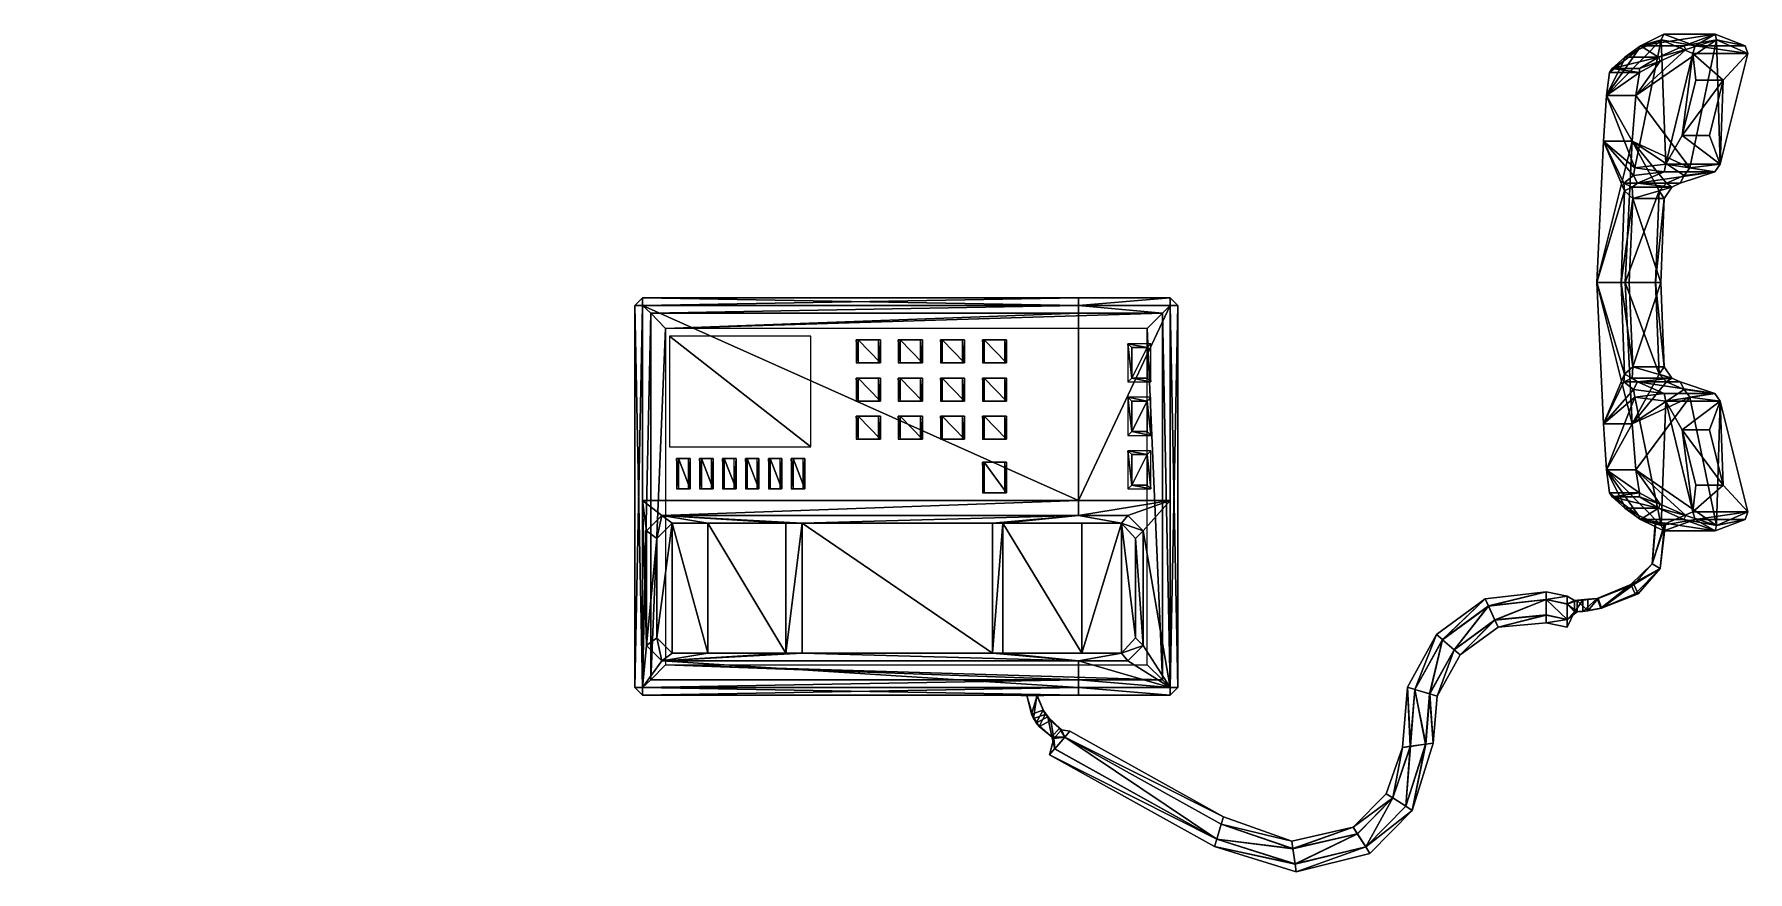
# Model space of a CAD drawing. Extents: x 0 to 28, y -11.2 to 2.5.
import ezdxf

# ---------------------------------------------------------------- set-up
doc = ezdxf.new("R2010")
doc.units = 0
doc.layers.get('0').update_dxf_attribs({"linetype": 'CONTINUOUS'})
doc.layers.add('_KTI_CONTROL', color=7, linetype='CONTINUOUS')

msp = doc.modelspace()

# ---------------------------------------------------------------- linework, layer by layer
at = {"layer": '_KTI_CONTROL'}
for points in [[(0, 0, 0), (0, 0, 0), (0, 0, 0), (0, 0, 0)], [(0, 0, 0), (0, 0, 0)], [(0, 0, 0), (0, 0, 0)]]:
    msp.add_polyline3d(points, dxfattribs=at)

# ---------------------------------------------------------------- meshes
at = {"color": 0, "linetype": 'BYBLOCK'}
mesh = msp.add_polyface(dxfattribs=at)
corners = [(18.573, -5.117, 7.054), (18.573, -1.93, 7.054), (17.073, -5.117, 7.054), (17.073, -1.93, 7.054), (18.698, -8.18, 6.929), (18.698, -1.93, 6.929), (18.573, -1.805, 6.929), (17.073, -1.805, 6.929), (25.802, 1.949, 6.338), (25.761, 1.883, 6.375), (25.986, 2.07, 6.623), (26.01, 2.133, 6.576), (25.711, 1.508, 6.336), (26.002, -0.055, 6.591), (25.66, 0.758, 6.298), (25.549, -1.555, 6.239), (25.947, -1.555, 6.562), (25.66, -3.867, 6.298), (26.002, -3.055, 6.591), (18.573, -1.93, 5.804), (18.448, -2.055, 5.804), (17.073, -1.93, 5.804), (18.573, -8.18, 5.804), (18.698, -1.93, 5.929), (18.573, -1.805, 5.929), (17.073, -1.805, 5.929), (26.13, -3.867, 5.362), (25.711, -4.617, 6.336), (26.017, -1.555, 5.308), (26.13, 0.758, 5.362), (26.252, 1.883, 5.397), (25.994, 0.07, 6.747), (26.153, 0.195, 6.988), (26.172, 0.32, 7.09), (26.153, -3.305, 6.988), (26.172, -3.43, 7.09), (25.994, -3.18, 6.747), (26.233, 2.258, 6.966)]
mesh.append_faces([[corners[k] for k in face] for face in [(6, 1, 5), (24, 23, 19)]], dxfattribs={"color": 0})
mesh.append_faces([[corners[k] for k in face] for face in [(8, 10, 11), (13, 15, 16), (17, 18, 15), (28, 15, 29), (9, 30, 12), (25, 7, 24), (34, 17, 35), (18, 17, 36), (36, 17, 34), (10, 12, 37)]], dxfattribs={"vtx0": -1, "vtx1": -1, "color": 0})
mesh.append_faces([[corners[k] for k in face] for face in [(13, 14, 15), (15, 18, 16), (15, 28, 26), (14, 13, 31), (14, 31, 32), (14, 32, 33)]], dxfattribs={"vtx0": -1, "vtx2": -1, "color": 0})
mesh.append_faces([[corners[k] for k in face] for face in [(0, 1, 2), (3, 2, 1), (1, 6, 3), (7, 3, 6), (19, 20, 21), (17, 26, 27), (14, 29, 15), (6, 24, 7), (5, 4, 23)]], dxfattribs={"vtx1": -1, "color": 0})
mesh.append_faces([[corners[k] for k in face] for face in [(17, 27, 35), (12, 14, 33)]], dxfattribs={"vtx1": -1, "vtx2": -1, "color": 0})
mesh.append_faces([[corners[k] for k in face] for face in [(4, 5, 1), (8, 9, 10), (10, 9, 12), (20, 19, 22), (22, 19, 23), (24, 19, 21), (21, 25, 24), (26, 17, 15), (30, 9, 8), (29, 14, 12), (6, 5, 23), (23, 24, 6)]], dxfattribs={"vtx2": -1, "color": 0})
mesh = msp.add_polyface(dxfattribs=at)
corners = [(26.267, 2.32, 6.899), (26.233, 2.258, 6.966), (26.604, 2.417, 7.316), (26.647, 2.508, 7.257), (27.17, 1.758, 7.028), (27.122, 2.195, 7.565), (26.949, 0.851, 6.911), (27.162, 2.32, 7.484), (26.68, 0.383, 7.331), (26.252, 1.883, 5.397), (26.247, 1.949, 5.451), (26.585, 2.07, 5.429), (26.562, 2.133, 5.476), (26.975, 2.32, 5.489), (27.008, 2.258, 5.422), (27.51, 2.417, 5.51), (27.489, 2.508, 5.58), (28.019, 2.195, 5.777), (27.568, 0.383, 5.562), (26.191, 1.508, 5.38), (27.07, 0.32, 5.299), (27.618, 1.758, 6.134), (27.979, 2.32, 5.858), (26.01, 2.133, 6.576), (25.802, 1.949, 6.338), (25.711, 1.508, 6.336), (26.13, 0.758, 5.362), (27.393, 0.851, 6.026), (25.986, 2.07, 6.623), (26.172, 0.32, 7.09)]
mesh.append_faces([[corners[k] for k in face] for face in [(0, 2, 3), (7, 2, 5), (15, 13, 16), (15, 22, 17)]], dxfattribs={"vtx0": -1, "color": 0})
mesh.append_faces([[corners[k] for k in face] for face in [(4, 5, 6), (14, 13, 15), (20, 19, 15), (17, 21, 18), (19, 25, 9), (5, 17, 7), (1, 23, 28), (1, 25, 2)]], dxfattribs={"vtx0": -1, "vtx1": -1, "color": 0})
mesh.append_faces([[corners[k] for k in face] for face in [(0, 1, 2), (11, 10, 12), (12, 14, 11), (19, 11, 14), (19, 14, 15), (25, 19, 26), (5, 4, 21), (21, 17, 5), (21, 4, 6), (6, 27, 21), (25, 29, 2)]], dxfattribs={"vtx0": -1, "vtx2": -1, "color": 0})
mesh.append_faces([[corners[k] for k in face] for face in [(3, 2, 7), (5, 2, 8), (9, 10, 11), (9, 11, 19), (23, 12, 24), (10, 24, 12), (22, 7, 17), (3, 16, 0), (13, 0, 16)]], dxfattribs={"vtx1": -1, "color": 0})
mesh.append_faces([[corners[k] for k in face] for face in [(12, 13, 14), (0, 23, 1)]], dxfattribs={"vtx1": -1, "vtx2": -1, "color": 0})
mesh.append_faces([[corners[k] for k in face] for face in [(15, 17, 18), (15, 16, 22), (24, 10, 9), (7, 22, 16), (16, 3, 7), (0, 13, 12), (12, 23, 0)]], dxfattribs={"vtx2": -1, "color": 0})
mesh = msp.add_polyface(dxfattribs=at)
corners = [(26.129, 0.008, 6.756), (26.219, 0.07, 6.857), (25.994, 0.07, 6.747), (26.153, 0.195, 6.988), (26.172, 0.32, 7.09), (26.655, 0.258, 7.24), (26.68, 0.383, 7.331), (26.949, 0.851, 6.911), (27.122, 2.195, 7.565), (26.604, 2.417, 7.316), (26.081, -1.555, 6.566), (26.14, -0.18, 6.595), (25.947, -1.555, 6.562), (26.002, -0.055, 6.591), (26.655, -0.18, 5.569), (26.597, -1.555, 5.539), (26.513, -1.555, 5.434), (26.569, -0.055, 5.461), (26.978, 0.195, 5.345), (26.13, 0.758, 5.362), (27.07, 0.32, 5.299), (26.689, 0.07, 5.362), (27.48, 0.258, 5.597), (27.568, 0.383, 5.562), (26.017, -1.555, 5.308), (26.912, 0.07, 5.476), (26.778, 0.008, 5.464), (27.51, 2.417, 5.51), (26.191, 1.508, 5.38), (27.393, 0.851, 6.026), (27.618, 1.758, 6.134)]
mesh.append_faces([[corners[k] for k in face] for face in [(18, 22, 25)]], dxfattribs={"color": 0})
mesh.append_faces([[corners[k] for k in face] for face in [(4, 5, 6), (6, 9, 4), (22, 20, 23), (27, 23, 20)]], dxfattribs={"vtx0": -1, "color": 0})
mesh.append_faces([[corners[k] for k in face] for face in [(2, 1, 3), (6, 7, 8), (12, 11, 13), (18, 19, 20), (17, 19, 21), (21, 19, 18), (19, 17, 24), (29, 23, 30), (10, 15, 11), (23, 6, 22), (13, 0, 2)]], dxfattribs={"vtx0": -1, "vtx1": -1, "color": 0})
mesh.append_faces([[corners[k] for k in face] for face in [(14, 16, 17), (24, 17, 16), (26, 17, 21), (25, 21, 18), (23, 29, 7), (7, 6, 23)]], dxfattribs={"vtx0": -1, "vtx2": -1, "color": 0})
mesh.append_faces([[corners[k] for k in face] for face in [(5, 3, 1), (18, 20, 22), (14, 11, 15), (5, 22, 6), (25, 1, 26), (0, 26, 1)]], dxfattribs={"vtx1": -1, "color": 0})
mesh.append_faces([[corners[k] for k in face] for face in [(0, 1, 2), (10, 11, 12), (14, 15, 16), (26, 14, 17), (25, 26, 21), (19, 28, 20), (11, 0, 13)]], dxfattribs={"vtx1": -1, "vtx2": -1, "color": 0})
mesh.append_faces([[corners[k] for k in face] for face in [(4, 3, 5), (22, 5, 1), (1, 25, 22), (26, 0, 11), (11, 14, 26)]], dxfattribs={"vtx2": -1, "color": 0})
mesh = msp.add_polyface(dxfattribs=at)
corners = [(26.219, -3.18, 6.857), (26.129, -3.117, 6.756), (25.994, -3.18, 6.747), (26.153, -3.305, 6.988), (26.172, -3.43, 7.09), (26.655, -3.367, 7.24), (26.68, -3.492, 7.331), (26.949, -3.961, 6.911), (27.122, -5.305, 7.565), (26.604, -5.527, 7.316), (26.14, -2.93, 6.595), (26.081, -1.555, 6.566), (25.947, -1.555, 6.562), (26.002, -3.055, 6.591), (26.597, -1.555, 5.539), (26.655, -2.93, 5.569), (26.513, -1.555, 5.434), (26.569, -3.055, 5.461), (26.13, -3.867, 5.362), (26.978, -3.305, 5.345), (27.07, -3.43, 5.299), (27.568, -3.492, 5.562), (27.51, -5.527, 5.51), (26.191, -4.617, 5.38), (27.48, -3.367, 5.597), (26.912, -3.18, 5.476), (26.689, -3.18, 5.362), (26.778, -3.117, 5.464), (26.017, -1.555, 5.308), (27.393, -3.961, 6.026), (27.618, -4.867, 6.134)]
mesh.append_faces([[corners[k] for k in face] for face in [(5, 4, 6), (9, 6, 4), (21, 22, 20), (20, 24, 21)]], dxfattribs={"vtx0": -1, "color": 0})
mesh.append_faces([[corners[k] for k in face] for face in [(16, 15, 17), (26, 25, 19), (17, 27, 26), (17, 28, 16), (29, 21, 7), (29, 7, 30)]], dxfattribs={"vtx0": -1, "vtx1": -1, "color": 0})
mesh.append_faces([[corners[k] for k in face] for face in [(6, 7, 21)]], dxfattribs={"vtx0": -1, "vtx1": -1, "vtx2": -1, "color": 0})
mesh.append_faces([[corners[k] for k in face] for face in [(0, 2, 3), (7, 6, 8), (10, 12, 13), (18, 19, 20), (18, 17, 26), (18, 26, 19), (17, 18, 28), (21, 29, 30), (14, 11, 10), (6, 21, 24), (1, 13, 2)]], dxfattribs={"vtx0": -1, "vtx2": -1, "color": 0})
mesh.append_faces([[corners[k] for k in face] for face in [(3, 4, 5), (24, 19, 25), (1, 27, 10), (15, 10, 27), (5, 24, 0), (25, 0, 24)]], dxfattribs={"vtx1": -1, "color": 0})
mesh.append_faces([[corners[k] for k in face] for face in [(0, 1, 2), (10, 11, 12), (14, 15, 16), (23, 18, 20), (27, 25, 26), (15, 27, 17), (1, 10, 13)]], dxfattribs={"vtx1": -1, "vtx2": -1, "color": 0})
mesh.append_faces([[corners[k] for k in face] for face in [(3, 5, 0), (20, 19, 24), (10, 15, 14), (0, 25, 27), (27, 1, 0), (24, 5, 6)]], dxfattribs={"vtx2": -1, "color": 0})
mesh = msp.add_polyface(dxfattribs=at)
corners = [(10.01, -5.617, 8.758), (10.26, -5.367, 8.698), (9.948, -5.117, 8.773), (9.948, -8.18, 8.773), (10.26, -7.742, 8.698), (10.01, -7.492, 8.758), (9.948, -1.93, 8.773), (9.948, -1.805, 8.616), (9.823, -1.93, 8.679), (9.948, -8.305, 8.616), (9.823, -8.18, 8.679), (10.431, -5.492, 7.69), (10.181, -5.742, 7.729), (10.181, -7.367, 7.729), (10.431, -7.617, 7.69), (12.288, -7.617, 7.71), (12.288, -5.492, 7.71), (11.012, -5.492, 7.687), (11.012, -7.617, 7.687), (9.948, -1.93, 7.523), (10.08, -2.055, 7.492), (9.948, -8.18, 7.523), (10.08, -8.055, 7.492), (9.823, -8.18, 7.679), (9.823, -1.93, 7.679), (9.948, -8.305, 7.679), (9.948, -1.805, 7.679), (17.073, -1.93, 7.054), (17.073, -8.18, 7.054), (12.555, -5.492, 7.961), (12.555, -7.617, 7.961)]
mesh.append_faces([[corners[k] for k in face] for face in [(6, 7, 8), (9, 3, 10), (21, 25, 23), (26, 19, 24)]], dxfattribs={"color": 0})
mesh.append_faces([[corners[k] for k in face] for face in [(27, 7, 6), (9, 28, 3), (13, 4, 14), (1, 12, 11), (4, 18, 14)]], dxfattribs={"vtx0": -1, "color": 0})
mesh.append_faces([[corners[k] for k in face] for face in [(3, 5, 2), (0, 2, 5), (29, 1, 16), (16, 1, 17)]], dxfattribs={"vtx0": -1, "vtx1": -1, "color": 0})
mesh.append_faces([[corners[k] for k in face] for face in [(3, 4, 5), (17, 18, 15), (11, 14, 18), (18, 17, 11), (4, 15, 18)]], dxfattribs={"vtx0": -1, "vtx2": -1, "color": 0})
mesh.append_faces([[corners[k] for k in face] for face in [(8, 10, 6), (3, 6, 10), (19, 20, 21), (22, 21, 20), (5, 4, 13), (0, 12, 1), (8, 7, 24), (26, 24, 7)]], dxfattribs={"vtx1": -1, "color": 0})
mesh.append_faces([[corners[k] for k in face] for face in [(0, 1, 2), (13, 14, 11), (30, 15, 4)]], dxfattribs={"vtx1": -1, "vtx2": -1, "color": 0})
mesh.append_faces([[corners[k] for k in face] for face in [(11, 12, 13), (15, 16, 17), (21, 23, 24), (24, 19, 21), (1, 11, 17), (9, 10, 23), (23, 25, 9), (24, 23, 10), (10, 8, 24), (5, 13, 12), (12, 0, 5)]], dxfattribs={"vtx2": -1, "color": 0})
mesh = msp.add_polyface(dxfattribs=at)
corners = [(12.555, -7.617, 7.961), (12.555, -5.492, 7.961), (12.288, -7.617, 7.71), (12.288, -5.492, 7.71), (15.841, -7.617, 6.97), (15.841, -5.492, 6.97), (15.667, -7.617, 7.235), (15.667, -5.492, 7.235), (17.073, -1.93, 7.054), (17.073, -1.805, 6.929), (9.948, -1.805, 8.616), (17.073, -8.305, 6.929), (17.073, -8.18, 7.054), (9.948, -8.305, 8.616), (17.073, -5.117, 7.054), (9.948, -1.93, 8.773), (9.948, -5.117, 8.773), (10.26, -5.367, 8.698), (17.073, -5.367, 7.054), (9.948, -8.18, 8.773), (10.26, -7.742, 8.698), (17.073, -7.742, 7.054), (16.51, -8.307, 6.616), (16.51, -8.307, 6.366), (16.135, -8.307, 6.366), (16.135, -8.307, 6.616), (17.777, -7.617, 6.162), (17.777, -5.492, 6.162), (17.131, -7.617, 6.431), (17.131, -5.492, 6.431), (17.073, -2.055, 5.804), (17.073, -1.93, 5.804), (18.448, -2.055, 5.804), (9.948, -1.805, 7.679), (17.073, -1.805, 5.929), (9.948, -1.93, 7.523), (17.073, -8.305, 5.929), (9.948, -8.305, 7.679), (9.948, -8.18, 7.523), (17.073, -8.18, 5.804), (10.08, -2.055, 7.492), (10.08, -8.055, 7.492), (17.073, -8.055, 5.804)]
mesh.append_faces([[corners[k] for k in face] for face in [(14, 17, 18), (20, 12, 21), (35, 34, 31), (36, 38, 39)]], dxfattribs={"vtx0": -1, "color": 0})
mesh.append_faces([[corners[k] for k in face] for face in [(21, 0, 20), (26, 27, 28), (29, 28, 27), (36, 11, 37)]], dxfattribs={"vtx0": -1, "vtx1": -1, "color": 0})
mesh.append_faces([[corners[k] for k in face] for face in [(18, 1, 7), (21, 6, 0), (9, 34, 33), (18, 7, 5), (18, 5, 27), (21, 4, 6), (28, 29, 5)]], dxfattribs={"vtx0": -1, "vtx2": -1, "color": 0})
mesh.append_faces([[corners[k] for k in face] for face in [(0, 1, 2), (3, 2, 1), (4, 5, 6), (7, 6, 5), (11, 12, 13), (30, 31, 32), (33, 34, 35), (13, 37, 11)]], dxfattribs={"vtx1": -1, "color": 0})
mesh.append_faces([[corners[k] for k in face] for face in [(14, 16, 17), (19, 12, 20), (18, 17, 1), (26, 4, 21)]], dxfattribs={"vtx1": -1, "vtx2": -1, "color": 0})
mesh.append_faces([[corners[k] for k in face] for face in [(6, 7, 1), (1, 0, 6), (8, 9, 10), (14, 8, 15), (15, 16, 14), (22, 23, 24), (24, 25, 22), (36, 37, 38), (31, 30, 40), (40, 35, 31), (38, 41, 42), (42, 39, 38), (33, 10, 9), (5, 4, 28)]], dxfattribs={"vtx2": -1, "color": 0})
mesh = msp.add_polyface(dxfattribs=at)
corners = [(17.885, -5.367, 7.054), (18.573, -5.117, 7.054), (17.073, -5.367, 7.054), (17.073, -5.117, 7.054), (18.135, -5.617, 7.054), (18.573, -8.18, 7.054), (17.885, -7.742, 7.054), (17.073, -7.742, 7.054), (17.073, -8.18, 7.054), (18.135, -7.492, 7.054), (18.573, -1.93, 7.054), (18.698, -8.18, 6.929), (18.573, -8.305, 6.929), (17.073, -8.305, 6.929), (25.761, -4.992, 6.375), (25.986, -5.18, 6.623), (25.711, -4.617, 6.336), (25.802, -5.059, 6.338), (26.01, -5.242, 6.576), (18.01, -5.742, 6.116), (17.777, -5.492, 6.162), (18.01, -7.367, 6.116), (17.777, -7.617, 6.162), (17.073, -8.18, 5.804), (17.073, -8.055, 5.804), (18.573, -8.18, 5.804), (18.448, -8.055, 5.804), (18.448, -2.055, 5.804), (18.698, -1.93, 5.929), (18.698, -8.18, 5.929), (18.573, -8.305, 5.929), (17.073, -8.305, 5.929), (26.252, -4.992, 5.397), (26.233, -5.367, 6.966)]
mesh.append_faces([[corners[k] for k in face] for face in [(5, 12, 11), (29, 30, 25)]], dxfattribs={"color": 0})
mesh.append_faces([[corners[k] for k in face] for face in [(22, 7, 6), (22, 9, 21), (4, 20, 19)]], dxfattribs={"vtx0": -1, "color": 0})
mesh.append_faces([[corners[k] for k in face] for face in [(0, 1, 2), (4, 1, 0), (1, 4, 5), (9, 5, 4), (14, 32, 17)]], dxfattribs={"vtx0": -1, "vtx1": -1, "color": 0})
mesh.append_faces([[corners[k] for k in face] for face in [(5, 6, 7), (5, 9, 6), (15, 17, 18), (32, 14, 16), (13, 31, 30), (16, 15, 33)]], dxfattribs={"vtx0": -1, "vtx2": -1, "color": 0})
mesh.append_faces([[corners[k] for k in face] for face in [(3, 2, 1), (14, 15, 16), (14, 17, 15), (19, 20, 21), (23, 24, 25), (26, 25, 24), (25, 30, 23), (31, 23, 30), (21, 9, 19), (4, 19, 9), (29, 28, 11), (11, 12, 29), (30, 29, 12)]], dxfattribs={"vtx1": -1, "color": 0})
mesh.append_faces([[corners[k] for k in face] for face in [(22, 21, 20)]], dxfattribs={"vtx1": -1, "vtx2": -1, "color": 0})
mesh.append_faces([[corners[k] for k in face] for face in [(7, 8, 5), (10, 5, 11), (12, 5, 8), (8, 13, 12), (25, 26, 27), (28, 29, 25), (20, 0, 2), (22, 6, 9), (4, 0, 20), (30, 12, 13)]], dxfattribs={"vtx2": -1, "color": 0})
mesh = msp.add_polyface(dxfattribs=at)
corners = [(18.198, -7.805, 5.304), (18.448, -8.055, 5.804), (10.323, -7.805, 5.304), (17.073, -8.055, 5.804), (18.448, -2.055, 5.804), (18.198, -2.305, 5.304), (10.323, -2.305, 5.304), (17.073, -2.055, 5.804), (10.08, -8.055, 7.492), (10.08, -2.055, 7.492)]
mesh.append_faces([[corners[k] for k in face] for face in [(2, 3, 8), (7, 6, 9)]], dxfattribs={"vtx0": -1, "color": 0})
mesh.append_faces([[corners[k] for k in face] for face in [(3, 2, 1)]], dxfattribs={"vtx0": -1, "vtx1": -1, "color": 0})
mesh.append_faces([[corners[k] for k in face] for face in [(6, 7, 4)]], dxfattribs={"vtx0": -1, "vtx2": -1, "color": 0})
mesh.append_faces([[corners[k] for k in face] for face in [(0, 1, 2), (4, 1, 5), (0, 5, 1)]], dxfattribs={"vtx1": -1, "color": 0})
mesh.append_faces([[corners[k] for k in face] for face in [(4, 5, 6), (8, 9, 6), (6, 2, 8)]], dxfattribs={"vtx2": -1, "color": 0})
at = {"color": 7, "linetype": 'BYBLOCK'}
mesh = msp.add_polyface(dxfattribs=at)
corners = [(10.385, -4.242, 8.672), (12.698, -4.242, 8.116), (10.385, -2.43, 8.672), (12.698, -2.43, 8.116)]
mesh.append_faces([[corners[k] for k in face] for face in [(0, 1, 2), (3, 2, 1)]], dxfattribs={"vtx1": -1, "color": 7})
at = {"color": 251, "linetype": 'BYBLOCK'}
mesh = msp.add_polyface(dxfattribs=at)
corners = [(13.471, -2.867, 8.056), (13.836, -2.867, 7.968), (13.471, -2.492, 8.056), (13.836, -2.492, 7.968), (13.471, -4.117, 8.056), (13.836, -4.117, 7.968), (13.471, -3.742, 8.056), (13.836, -3.742, 7.968), (13.471, -3.492, 8.056), (13.836, -3.492, 7.968), (13.471, -3.117, 8.056), (13.836, -3.117, 7.968), (14.846, -2.867, 7.722), (15.211, -2.867, 7.634), (14.846, -2.492, 7.722), (15.211, -2.492, 7.634), (14.846, -4.117, 7.722), (15.211, -4.117, 7.634), (14.846, -3.742, 7.722), (15.211, -3.742, 7.634), (14.846, -3.492, 7.722), (15.211, -3.492, 7.634), (14.846, -3.117, 7.722), (15.211, -3.117, 7.634), (14.817, -2.492, 7.601), (14.817, -2.867, 7.601), (14.817, -3.742, 7.601), (14.817, -4.117, 7.601), (14.817, -3.117, 7.601), (14.817, -3.492, 7.601), (14.523, -4.117, 7.801), (14.494, -4.117, 7.68), (14.523, -3.742, 7.801), (14.494, -3.742, 7.68), (14.523, -3.492, 7.801), (14.494, -3.492, 7.68), (14.523, -3.117, 7.801), (14.494, -3.117, 7.68), (14.523, -2.867, 7.801), (14.494, -2.867, 7.68), (14.523, -2.492, 7.801), (14.494, -2.492, 7.68), (14.159, -3.742, 7.89), (14.129, -3.742, 7.768), (14.159, -4.117, 7.89), (14.129, -4.117, 7.768), (14.159, -3.117, 7.89), (14.129, -3.117, 7.768), (14.159, -3.492, 7.89), (14.129, -3.492, 7.768), (14.159, -2.492, 7.89), (14.129, -2.492, 7.768), (14.159, -2.867, 7.89), (14.129, -2.867, 7.768), (13.806, -2.867, 7.846), (13.806, -2.492, 7.846), (13.806, -4.117, 7.846), (13.806, -3.742, 7.846), (13.806, -3.492, 7.846), (13.806, -3.117, 7.846), (13.442, -2.492, 7.935), (13.442, -2.867, 7.935), (13.442, -3.742, 7.935), (13.442, -4.117, 7.935), (13.442, -3.117, 7.935), (13.442, -3.492, 7.935), (15.898, -4.117, 7.468), (15.869, -4.117, 7.347), (15.898, -3.742, 7.468), (15.869, -3.742, 7.347), (15.898, -3.492, 7.468), (15.869, -3.492, 7.347), (15.898, -3.117, 7.468), (15.869, -3.117, 7.347), (15.898, -2.867, 7.468), (15.869, -2.867, 7.347), (15.898, -2.492, 7.468), (15.869, -2.492, 7.347), (15.898, -4.992, 7.468), (15.869, -4.992, 7.347), (15.898, -4.492, 7.468), (15.869, -4.492, 7.347), (15.181, -2.867, 7.512), (15.181, -2.492, 7.512), (15.181, -4.117, 7.512), (15.181, -3.742, 7.512), (15.181, -3.492, 7.512), (15.181, -3.117, 7.512), (15.534, -3.742, 7.557), (15.504, -3.742, 7.435), (15.534, -4.117, 7.557), (15.504, -4.117, 7.435), (15.534, -3.492, 7.557), (15.534, -3.117, 7.557), (15.504, -3.117, 7.435), (15.504, -3.492, 7.435), (15.534, -2.492, 7.557), (15.504, -2.492, 7.435), (15.534, -2.867, 7.557), (15.504, -2.867, 7.435), (15.534, -4.992, 7.557), (15.534, -4.492, 7.557), (15.504, -4.492, 7.435), (15.504, -4.992, 7.435)]
mesh.append_faces([[corners[k] for k in face] for face in [(0, 1, 2), (3, 2, 1), (4, 5, 6), (7, 6, 5), (8, 9, 10), (11, 10, 9), (12, 13, 14), (15, 14, 13), (16, 17, 18), (19, 18, 17), (20, 21, 22), (23, 22, 21), (14, 24, 12), (25, 12, 24), (18, 26, 16), (27, 16, 26), (22, 28, 20), (29, 20, 28), (30, 31, 32), (33, 32, 31), (34, 35, 36), (37, 36, 35), (38, 39, 40), (41, 40, 39), (42, 43, 44), (45, 44, 43), (46, 47, 48), (49, 48, 47), (50, 51, 52), (53, 52, 51), (44, 45, 30), (31, 30, 45), (48, 49, 34), (35, 34, 49), (52, 53, 38), (39, 38, 53), (44, 30, 42), (32, 42, 30), (48, 34, 46), (36, 46, 34), (52, 38, 50), (40, 50, 38), (1, 54, 3), (55, 3, 54), (5, 56, 7), (57, 7, 56), (9, 58, 11), (59, 11, 58), (2, 60, 0), (61, 0, 60), (6, 62, 4), (63, 4, 62), (10, 64, 8), (65, 8, 64), (0, 61, 1), (54, 1, 61), (4, 63, 5), (56, 5, 63), (8, 65, 9), (58, 9, 65), (66, 67, 68), (69, 68, 67), (70, 71, 72), (73, 72, 71), (74, 75, 76), (77, 76, 75), (78, 79, 80), (81, 80, 79), (13, 82, 15), (83, 15, 82), (17, 84, 19), (85, 19, 84), (21, 86, 23), (87, 23, 86), (88, 89, 90), (91, 90, 89), (90, 66, 88), (68, 88, 66), (92, 70, 93), (72, 93, 70), (93, 94, 92), (95, 92, 94), (96, 97, 98), (99, 98, 97), (98, 74, 96), (76, 96, 74), (12, 25, 13), (82, 13, 25), (16, 27, 17), (84, 17, 27), (20, 29, 21), (86, 21, 29), (90, 91, 66), (67, 66, 91), (92, 95, 70), (71, 70, 95), (98, 99, 74), (75, 74, 99), (100, 78, 101), (80, 101, 78), (101, 102, 100), (103, 100, 102), (100, 103, 78), (79, 78, 103)]], dxfattribs={"vtx1": -1, "color": 251})
mesh.append_faces([[corners[k] for k in face] for face in [(32, 33, 43), (43, 42, 32), (36, 37, 47), (47, 46, 36), (40, 41, 51), (51, 50, 40), (3, 55, 60), (60, 2, 3), (7, 57, 62), (62, 6, 7), (11, 59, 64), (64, 10, 11), (15, 83, 24), (24, 14, 15), (19, 85, 26), (26, 18, 19), (23, 87, 28), (28, 22, 23), (68, 69, 89), (89, 88, 68), (72, 73, 94), (94, 93, 72), (76, 77, 97), (97, 96, 76), (80, 81, 102), (102, 101, 80)]], dxfattribs={"vtx2": -1, "color": 251})
mesh = msp.add_polyface(dxfattribs=at)
corners = [(18.198, -4.367, 7.243), (17.948, -4.367, 7.243), (17.948, -4.867, 7.243), (18.198, -4.867, 7.243), (18.198, -3.492, 7.243), (17.948, -3.492, 7.243), (17.948, -3.992, 7.243), (18.198, -3.992, 7.243), (18.198, -2.617, 7.243), (17.948, -2.617, 7.243), (17.948, -3.117, 7.243), (18.198, -3.117, 7.243), (18.26, -4.93, 7.055), (18.26, -4.305, 7.055), (18.26, -4.055, 7.055), (18.26, -3.43, 7.055), (18.26, -3.18, 7.055), (18.26, -2.555, 7.055), (17.885, -2.555, 7.055), (17.885, -3.43, 7.055), (17.885, -4.305, 7.055), (17.885, -4.93, 7.055), (17.885, -4.055, 7.055), (17.885, -3.18, 7.055)]
mesh.append_faces([[corners[k] for k in face] for face in [(3, 12, 0), (13, 0, 12), (7, 14, 4), (15, 4, 14), (11, 16, 8), (17, 8, 16), (1, 20, 2), (21, 2, 20), (21, 12, 2), (3, 2, 12), (5, 19, 6), (22, 6, 19), (22, 14, 6), (7, 6, 14), (9, 18, 10), (23, 10, 18), (23, 16, 10), (11, 10, 16)]], dxfattribs={"vtx1": -1, "color": 251})
mesh.append_faces([[corners[k] for k in face] for face in [(0, 1, 2), (2, 3, 0), (4, 5, 6), (6, 7, 4), (8, 9, 10), (10, 11, 8), (8, 17, 18), (18, 9, 8), (4, 15, 19), (19, 5, 4), (0, 13, 20), (20, 1, 0)]], dxfattribs={"vtx2": -1, "color": 251})
at = {"color": 0, "linetype": 'BYBLOCK'}
mesh = msp.add_polyface(dxfattribs=at)
corners = [(26.233, -5.367, 6.966), (26.267, -5.43, 6.899), (26.604, -5.527, 7.316), (26.647, -5.617, 7.257), (27.122, -5.305, 7.565), (27.17, -4.867, 7.028), (26.949, -3.961, 6.911), (27.162, -5.43, 7.484), (26.68, -3.492, 7.331), (26.247, -5.059, 5.451), (26.252, -4.992, 5.397), (26.585, -5.18, 5.429), (26.562, -5.242, 5.476), (26.975, -5.43, 5.489), (27.008, -5.367, 5.422), (27.51, -5.527, 5.51), (27.489, -5.617, 5.58), (28.019, -5.305, 5.777), (27.568, -3.492, 5.562), (26.191, -4.617, 5.38), (27.07, -3.43, 5.299), (25.711, -4.617, 6.336), (26.13, -3.867, 5.362), (25.802, -5.059, 6.338), (26.01, -5.242, 6.576), (27.618, -4.867, 6.134), (27.979, -5.43, 5.858), (25.986, -5.18, 6.623), (26.172, -3.43, 7.09)]
mesh.append_faces([[corners[k] for k in face] for face in [(2, 1, 3), (2, 7, 4), (13, 15, 16), (26, 15, 17)]], dxfattribs={"vtx0": -1, "color": 0})
mesh.append_faces([[corners[k] for k in face] for face in [(0, 1, 2), (9, 11, 12), (14, 12, 11), (11, 19, 14), (14, 19, 15), (5, 4, 25), (5, 25, 6), (28, 21, 2)]], dxfattribs={"vtx0": -1, "vtx1": -1, "color": 0})
mesh.append_faces([[corners[k] for k in face] for face in [(17, 25, 4)]], dxfattribs={"vtx0": -1, "vtx1": -1, "vtx2": -1, "color": 0})
mesh.append_faces([[corners[k] for k in face] for face in [(4, 5, 6), (13, 14, 15), (19, 20, 15), (25, 17, 18), (17, 4, 7), (24, 0, 27), (21, 0, 2)]], dxfattribs={"vtx0": -1, "vtx2": -1, "color": 0})
mesh.append_faces([[corners[k] for k in face] for face in [(17, 15, 18), (19, 21, 22), (9, 23, 10), (16, 15, 26), (26, 7, 16), (3, 16, 7), (13, 1, 12), (24, 12, 1)]], dxfattribs={"vtx1": -1, "color": 0})
mesh.append_faces([[corners[k] for k in face] for face in [(13, 12, 14), (24, 1, 0)]], dxfattribs={"vtx1": -1, "vtx2": -1, "color": 0})
mesh.append_faces([[corners[k] for k in face] for face in [(2, 3, 7), (2, 4, 8), (9, 10, 11), (11, 10, 19), (21, 19, 10), (12, 24, 23), (23, 9, 12), (7, 26, 17), (16, 3, 1), (1, 13, 16)]], dxfattribs={"vtx2": -1, "color": 0})
at = {"color": 251, "linetype": 'BYBLOCK'}
mesh = msp.add_polyface(dxfattribs=at)
corners = [(10.534, -4.93, 8.763), (10.726, -4.93, 8.716), (10.534, -4.43, 8.763), (10.726, -4.43, 8.716), (10.909, -4.93, 8.671), (11.101, -4.93, 8.625), (10.909, -4.43, 8.671), (11.101, -4.43, 8.625), (10.504, -4.43, 8.642), (10.504, -4.93, 8.642), (10.697, -4.43, 8.595), (10.697, -4.93, 8.595), (11.284, -4.93, 8.581), (11.476, -4.93, 8.535), (11.284, -4.43, 8.581), (11.476, -4.43, 8.535), (11.447, -4.43, 8.413), (11.254, -4.43, 8.46), (11.447, -4.93, 8.413), (11.254, -4.93, 8.46), (11.659, -4.93, 8.493), (11.851, -4.93, 8.447), (11.659, -4.43, 8.493), (11.851, -4.43, 8.447), (11.072, -4.93, 8.503), (11.072, -4.43, 8.503), (10.879, -4.43, 8.55), (10.879, -4.93, 8.55), (12.409, -4.43, 8.31), (12.379, -4.43, 8.189), (12.409, -4.93, 8.31), (12.379, -4.93, 8.189), (12.226, -4.93, 8.356), (12.197, -4.93, 8.235), (12.226, -4.43, 8.356), (12.197, -4.43, 8.235), (12.601, -4.93, 8.264), (12.601, -4.43, 8.264), (12.572, -4.43, 8.142), (12.572, -4.93, 8.142), (11.629, -4.93, 8.372), (11.822, -4.93, 8.325), (11.822, -4.43, 8.325), (11.629, -4.43, 8.372), (12.034, -4.93, 8.403), (12.004, -4.93, 8.281), (12.034, -4.43, 8.403), (12.004, -4.43, 8.281)]
mesh.append_faces([[corners[k] for k in face] for face in [(0, 1, 2), (3, 2, 1), (4, 5, 6), (7, 6, 5), (2, 8, 0), (9, 0, 8), (1, 11, 3), (10, 3, 11), (0, 9, 1), (11, 1, 9), (12, 13, 14), (15, 14, 13), (13, 18, 15), (16, 15, 18), (14, 17, 12), (19, 12, 17), (12, 19, 13), (18, 13, 19), (20, 21, 22), (23, 22, 21), (5, 24, 7), (25, 7, 24), (4, 27, 5), (24, 5, 27), (6, 26, 4), (27, 4, 26), (28, 29, 30), (31, 30, 29), (32, 33, 34), (35, 34, 33), (30, 36, 28), (37, 28, 36), (36, 39, 37), (38, 37, 39), (30, 31, 36), (39, 36, 31), (20, 40, 21), (41, 21, 40), (21, 41, 23), (42, 23, 41), (44, 45, 32), (33, 32, 45), (46, 47, 44), (45, 44, 47), (44, 32, 46), (34, 46, 32), (22, 43, 20), (40, 20, 43)]], dxfattribs={"vtx1": -1, "color": 251})
mesh.append_faces([[corners[k] for k in face] for face in [(3, 10, 8), (8, 2, 3), (15, 16, 17), (17, 14, 15), (7, 25, 26), (26, 6, 7), (37, 38, 29), (29, 28, 37), (23, 42, 43), (43, 22, 23), (34, 35, 47), (47, 46, 34)]], dxfattribs={"vtx2": -1, "color": 251})
at = {"color": 0, "linetype": 'BYBLOCK'}
mesh = msp.add_polyface(dxfattribs=at)
corners = [(16.23, -8.308, 6.556), (16.395, -8.307, 6.556), (16.341, -8.687, 6.324), (16.533, -8.622, 6.324), (16.623, -8.715, 5.835), (16.431, -8.814, 5.835), (16.305, -8.613, 6.241), (16.497, -8.547, 6.241), (16.398, -8.308, 6.41), (16.232, -8.308, 6.41), (26.503, -5.49, 6.29), (26.661, -5.491, 6.29), (26.457, -6.154, 5.926), (26.586, -6.234, 5.926), (25.068, -7.066, 5.764), (24.724, -6.993, 5.764), (24.724, -6.74, 5.766), (25.068, -6.813, 5.766), (23.884, -7.075, 5.764), (23.779, -6.845, 5.766), (25.228, -6.755, 5.719), (25.228, -6.942, 5.719), (22.428, -10.121, 5.769), (22.215, -9.984, 5.771), (22.502, -9.14, 5.766), (22.753, -9.104, 5.764), (23.22, -7.563, 5.764), (22.819, -8.283, 5.764), (23.029, -7.397, 5.766), (22.576, -8.211, 5.766), (19.338, -10.66, 5.769), (19.409, -10.416, 5.771), (20.582, -10.817, 5.771), (20.618, -11.068, 5.769), (21.774, -10.786, 5.769), (21.637, -10.573, 5.771), (16.851, -8.991, 5.771), (16.685, -9.183, 5.769), (25.572, -6.72, 5.457), (25.63, -6.879, 5.457), (25.404, -6.922, 5.514), (25.404, -6.735, 5.514), (26.154, -6.495, 5.512), (26.225, -6.647, 5.512), (25.324, -6.935, 5.432), (25.324, -6.748, 5.432), (25.185, -6.942, 5.567), (25.185, -6.755, 5.567), (22.877, -9.086, 5.544), (22.534, -10.189, 5.549), (22.453, -8.175, 5.547), (22.932, -7.313, 5.547), (22.375, -9.159, 5.547), (22.107, -9.915, 5.552), (20.636, -11.192, 5.549), (19.302, -10.78, 5.549), (20.563, -10.69, 5.552), (19.445, -10.293, 5.552), (21.567, -10.465, 5.552), (21.842, -10.892, 5.549), (16.602, -9.278, 5.549), (16.674, -9.014, 5.527), (16.796, -8.872, 5.527), (16.935, -8.894, 5.552), (25.068, -6.685, 5.547), (23.726, -6.728, 5.547), (24.724, -6.612, 5.547), (25.068, -7.192, 5.544), (24.724, -7.119, 5.544), (23.936, -7.189, 5.544), (23.315, -7.645, 5.544), (22.939, -8.318, 5.544), (26.589, -6.234, 5.801), (26.459, -6.154, 5.801), (26.109, -6.495, 5.39), (26.181, -6.647, 5.39), (25.068, -6.81, 5.326), (24.724, -6.737, 5.326), (25.068, -7.064, 5.325), (24.724, -6.991, 5.325), (23.883, -7.073, 5.325), (23.778, -6.842, 5.326), (22.75, -9.105, 5.325), (22.499, -9.141, 5.326), (22.426, -10.12, 5.33), (22.213, -9.983, 5.331), (23.027, -7.395, 5.326), (22.573, -8.211, 5.326), (22.816, -8.282, 5.325), (23.218, -7.561, 5.325), (20.617, -11.065, 5.33), (20.581, -10.814, 5.331), (19.339, -10.657, 5.33), (19.41, -10.414, 5.331), (21.635, -10.571, 5.331), (21.772, -10.784, 5.33), (16.686, -9.181, 5.33), (16.852, -8.989, 5.331), (16.763, -8.844, 5.375), (16.642, -8.986, 5.375), (16.384, -8.756, 5.768), (16.576, -8.658, 5.768), (25.558, -6.72, 5.332), (25.615, -6.879, 5.332), (26.516, -5.49, 6.166), (26.674, -5.491, 6.166)]
mesh.append_faces([[corners[k] for k in face] for face in [(37, 60, 61), (36, 62, 63), (76, 47, 64), (78, 67, 46)]], dxfattribs={"color": 0})
mesh.append_faces([[corners[k] for k in face] for face in [(2, 1, 3), (3, 5, 2), (6, 8, 9), (3, 8, 7), (9, 2, 6), (12, 11, 13), (18, 16, 15), (17, 21, 14), (22, 24, 25), (30, 32, 33), (33, 35, 34), (38, 40, 41), (39, 42, 43), (25, 49, 22), (29, 51, 28), (52, 23, 53), (24, 50, 29), (33, 55, 30), (56, 31, 57), (23, 58, 53), (49, 34, 22), (34, 54, 33), (58, 32, 56), (36, 61, 62), (36, 57, 31), (60, 30, 55), (47, 17, 64), (28, 65, 19), (66, 19, 65), (40, 46, 21), (15, 69, 18), (46, 14, 21), (70, 18, 69), (71, 26, 70), (48, 27, 71), (72, 74, 75), (47, 41, 20), (80, 77, 81), (84, 83, 85), (92, 91, 93), (90, 94, 91), (97, 99, 96), (82, 49, 48), (87, 51, 50), (101, 99, 98), (97, 57, 63), (60, 92, 96), (61, 96, 99), (62, 97, 63), (52, 85, 83), (83, 50, 52), (90, 55, 54), (56, 93, 91), (49, 95, 59), (85, 58, 94), (95, 54, 59), (58, 91, 94), (102, 44, 103), (103, 74, 102), (75, 39, 43), (76, 46, 47), (86, 65, 51), (66, 81, 77), (40, 103, 44), (79, 69, 68), (70, 80, 89), (71, 89, 88), (48, 88, 82), (102, 41, 45), (38, 74, 42), (7, 4, 3), (5, 6, 2), (7, 100, 101), (62, 101, 98), (61, 4, 62), (100, 61, 99), (12, 104, 10), (105, 13, 11), (73, 42, 74), (13, 42, 12), (43, 72, 75), (73, 105, 104)]], dxfattribs={"vtx0": -1, "color": 0})
mesh.append_faces([[corners[k] for k in face] for face in [(0, 1, 2), (1, 8, 3), (10, 11, 12), (26, 27, 28), (29, 28, 27), (27, 25, 29), (24, 29, 25), (22, 34, 23), (35, 23, 34), (18, 26, 19), (28, 19, 26), (38, 42, 39), (44, 45, 46), (47, 46, 45), (48, 49, 25), (24, 23, 52), (54, 55, 33), (32, 31, 56), (59, 54, 34), (35, 32, 58), (37, 61, 36), (63, 57, 36), (37, 30, 60), (41, 40, 20), (21, 20, 40), (17, 16, 64), (66, 64, 16), (16, 19, 66), (67, 68, 14), (15, 14, 68), (68, 69, 15), (67, 14, 46), (45, 41, 47), (76, 77, 78), (79, 78, 77), (79, 77, 80), (82, 83, 84), (90, 91, 92), (95, 94, 90), (96, 92, 97), (93, 97, 92), (86, 51, 87), (100, 99, 101), (60, 96, 61), (87, 50, 83), (84, 95, 49), (53, 58, 85), (75, 74, 103), (78, 46, 76), (81, 65, 86), (39, 103, 40), (69, 80, 70), (70, 89, 71), (71, 88, 48), (102, 74, 38), (100, 6, 5), (6, 100, 7), (4, 101, 62), (5, 4, 61), (73, 104, 12), (13, 72, 43), (72, 105, 73)]], dxfattribs={"vtx1": -1, "color": 0})
mesh.append_faces([[corners[k] for k in face] for face in [(3, 4, 5), (6, 7, 8), (9, 0, 2), (14, 15, 16), (16, 17, 14), (18, 19, 16), (17, 20, 21), (22, 23, 24), (30, 31, 32), (33, 32, 35), (36, 31, 30), (30, 37, 36), (38, 39, 40), (29, 50, 51), (24, 52, 50), (23, 35, 58), (49, 59, 34), (47, 20, 17), (28, 51, 65), (40, 44, 46), (70, 26, 18), (71, 27, 26), (48, 25, 27), (72, 73, 74), (86, 87, 88), (88, 89, 86), (87, 83, 82), (82, 88, 87), (85, 94, 95), (95, 84, 85), (97, 98, 99), (81, 86, 89), (89, 80, 81), (82, 84, 49), (97, 93, 57), (60, 55, 92), (62, 98, 97), (52, 53, 85), (90, 92, 55), (56, 57, 93), (95, 90, 54), (58, 56, 91), (102, 45, 44), (75, 103, 39), (64, 66, 77), (77, 76, 64), (66, 65, 81), (78, 79, 68), (68, 67, 78), (79, 80, 69), (102, 38, 41), (7, 101, 4), (100, 5, 61), (105, 72, 13), (73, 12, 42), (13, 43, 42)]], dxfattribs={"vtx2": -1, "color": 0})

doc.saveas('drawing.dxf')
